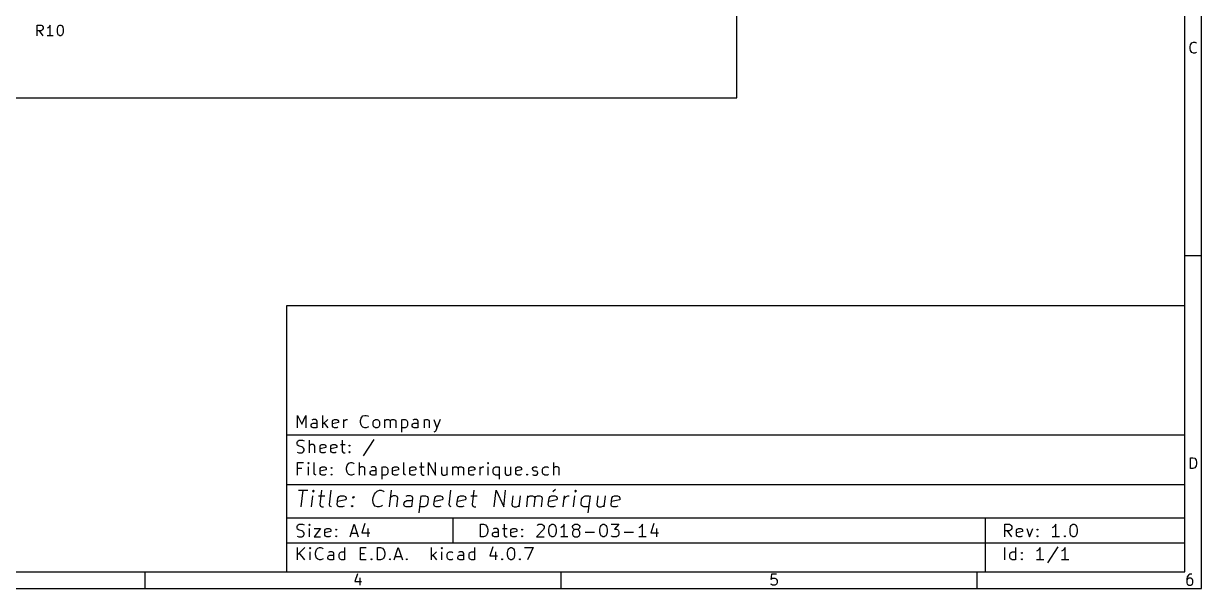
# Model space of a CAD drawing. Extents: x 10 to 287, y -200 to -10.
# Drawn here: x 145.4 to 287, y -200 to -132 of the extents above; entities that cross this region are included whole.
import ezdxf

# ---------------------------------------------------------------- set-up
doc = ezdxf.new("R2010")
doc.units = 0
doc.header["$MEASUREMENT"] = 0

msp = doc.modelspace()

# ---------------------------------------------------------------- linework, layer by layer
at = {"layer": 'Cyan 2'}
for p, q in [((147.041, -133.502), (147.041, -132.232)), ((147.041, -132.232), (147.523, -132.232)), ((147.523, -132.893), (147.041, -132.893)), ((147.752, -133.502), (147.345, -132.893)), ((147.523, -132.232), (147.65, -132.283)), ((147.65, -132.817), (147.523, -132.893)), ((147.65, -132.283), (147.701, -132.334)), ((147.701, -132.766), (147.65, -132.817)), ((147.701, -132.334), (147.752, -132.461)), ((147.752, -132.639), (147.701, -132.766)), ((147.752, -132.461), (147.752, -132.639)), ((148.361, -132.537), (148.26, -132.588)), ((148.488, -132.41), (148.361, -132.537)), ((148.615, -132.232), (148.488, -132.41)), ((148.615, -133.502), (148.615, -132.232)), ((149.479, -132.715), (149.53, -132.461)), ((149.479, -133.02), (149.479, -132.715)), ((149.53, -133.248), (149.479, -133.02)), ((149.53, -132.461), (149.581, -132.334)), ((149.581, -132.334), (149.657, -132.283)), ((149.657, -132.283), (149.758, -132.232)), ((149.758, -132.232), (149.885, -132.232)), ((149.885, -132.232), (150.012, -132.283)), ((150.012, -132.283), (150.063, -132.334)), ((150.063, -132.334), (150.139, -132.461)), ((150.139, -132.461), (150.19, -132.715)), ((150.19, -133.02), (150.139, -133.248)), ((150.19, -132.715), (150.19, -133.02)), ((148.971, -133.502), (148.26, -133.502)), ((149.581, -133.375), (149.53, -133.248)), ((149.657, -133.426), (149.581, -133.375)), ((149.758, -133.502), (149.657, -133.426)), ((149.885, -133.502), (149.758, -133.502)), ((150.012, -133.426), (149.885, -133.502)), ((150.063, -133.375), (150.012, -133.426)), ((150.139, -133.248), (150.063, -133.375))]:
    msp.add_line(p, q, dxfattribs=at)
at = {"layer": 'Green 2'}
for p, q in [((231.14, -140.97), (231.14, -101.6)), ((44.45, -140.97), (231.14, -140.97))]:
    msp.add_line(p, q, dxfattribs=at)
at = {"layer": 'Red 2'}
for p, q in [((286.995, -200), (286.995, -10.0076)), ((285.013, -198.018), (285.013, -11.9888)), ((285.674, -134.595), (285.75, -134.468)), ((285.75, -134.468), (285.852, -134.341)), ((285.852, -134.341), (286.055, -134.29)), ((286.055, -134.29), (286.182, -134.29)), ((286.182, -134.29), (286.36, -134.341)), ((286.36, -134.341), (286.41, -134.391)), ((285.623, -134.823), (285.674, -134.595)), ((285.623, -135.026), (285.623, -134.823)), ((285.674, -135.255), (285.623, -135.026)), ((285.75, -135.382), (285.674, -135.255)), ((285.852, -135.509), (285.75, -135.382)), ((286.055, -135.585), (285.852, -135.509)), ((286.182, -135.585), (286.055, -135.585)), ((286.36, -135.509), (286.182, -135.585)), ((286.41, -135.458), (286.36, -135.509)), ((286.995, -159.995), (285.013, -159.995)), ((177.013, -166.014), (177.013, -198.018)), ((285.013, -166.014), (177.013, -166.014)), ((285.013, -198.018), (285.013, -166.014)), ((178.359, -180.67), (178.359, -179.172)), ((178.359, -179.172), (178.867, -180.238)), ((178.867, -180.238), (179.349, -179.172)), ((179.349, -179.172), (179.349, -180.67)), ((180.213, -179.68), (180.061, -179.756)), ((180.492, -179.68), (180.213, -179.68)), ((180.645, -179.756), (180.492, -179.68)), ((180.696, -179.883), (180.645, -179.756)), ((181.407, -180.67), (181.407, -179.172)), ((181.991, -179.68), (181.407, -180.238)), ((182.55, -179.883), (182.626, -179.756)), ((182.626, -179.756), (182.778, -179.68)), ((182.778, -179.68), (183.058, -179.68)), ((183.058, -179.68), (183.21, -179.756)), ((183.21, -179.756), (183.261, -179.883)), ((183.921, -180.67), (183.921, -179.68)), ((183.998, -179.807), (184.074, -179.756)), ((184.074, -179.756), (184.201, -179.68)), ((184.201, -179.68), (184.353, -179.68)), ((185.928, -179.807), (186.004, -179.527)), ((186.004, -179.527), (186.08, -179.4)), ((186.08, -179.4), (186.207, -179.248)), ((186.207, -179.248), (186.436, -179.172)), ((186.436, -179.172), (186.588, -179.172)), ((186.588, -179.172), (186.792, -179.248)), ((186.792, -179.248), (186.868, -179.324)), ((187.503, -179.807), (187.579, -179.756)), ((187.579, -179.756), (187.706, -179.68)), ((187.706, -179.68), (187.935, -179.68)), ((187.935, -179.68), (188.087, -179.756)), ((188.087, -179.756), (188.138, -179.807)), ((188.849, -180.67), (188.849, -179.68)), ((188.849, -179.807), (188.925, -179.756)), ((188.925, -179.756), (189.052, -179.68)), ((189.052, -179.68), (189.281, -179.68)), ((189.281, -179.68), (189.433, -179.756)), ((189.433, -179.756), (189.484, -179.883)), ((189.484, -179.883), (189.56, -179.756)), ((189.56, -179.756), (189.713, -179.68)), ((189.713, -179.68), (189.916, -179.68)), ((189.916, -179.68), (190.068, -179.756)), ((190.068, -179.756), (190.144, -179.883)), ((190.856, -179.68), (190.856, -181.178)), ((190.856, -179.756), (191.008, -179.68)), ((191.008, -179.68), (191.287, -179.68)), ((191.287, -179.68), (191.44, -179.756)), ((191.44, -179.756), (191.491, -179.807)), ((192.354, -179.68), (192.202, -179.756)), ((192.634, -179.68), (192.354, -179.68)), ((192.786, -179.756), (192.634, -179.68)), ((192.837, -179.883), (192.786, -179.756)), ((193.548, -179.68), (193.548, -180.67)), ((193.548, -179.807), (193.624, -179.756)), ((193.624, -179.756), (193.751, -179.68)), ((193.751, -179.68), (193.98, -179.68)), ((193.98, -179.68), (194.132, -179.756)), ((194.132, -179.756), (194.183, -179.883)), ((194.742, -179.68), (195.097, -180.67)), ((195.478, -179.68), (195.097, -180.67)), ((179.984, -180.315), (180.061, -180.188)), ((179.984, -180.467), (179.984, -180.315)), ((180.061, -180.594), (179.984, -180.467)), ((180.061, -180.188), (180.213, -180.111)), ((180.213, -180.67), (180.061, -180.594)), ((180.213, -180.111), (180.569, -180.111)), ((180.569, -180.67), (180.213, -180.67)), ((180.569, -180.111), (180.696, -180.035)), ((180.696, -180.594), (180.569, -180.67)), ((180.696, -180.67), (180.696, -179.883)), ((181.559, -180.111), (181.991, -180.67)), ((182.55, -180.467), (182.55, -179.883)), ((183.261, -180.035), (182.55, -180.188)), ((182.626, -180.594), (182.55, -180.467)), ((182.778, -180.67), (182.626, -180.594)), ((183.058, -180.67), (182.778, -180.67)), ((183.21, -180.594), (183.058, -180.67)), ((183.261, -179.883), (183.261, -180.035)), ((183.921, -179.959), (183.998, -179.807)), ((185.928, -180.035), (185.928, -179.807)), ((186.004, -180.315), (185.928, -180.035)), ((186.08, -180.467), (186.004, -180.315)), ((186.207, -180.594), (186.08, -180.467)), ((186.436, -180.67), (186.207, -180.594)), ((186.588, -180.67), (186.436, -180.67)), ((186.792, -180.594), (186.588, -180.67)), ((186.868, -180.543), (186.792, -180.594)), ((187.427, -179.959), (187.503, -179.807)), ((187.427, -180.391), (187.427, -179.959)), ((187.503, -180.543), (187.427, -180.391)), ((187.579, -180.594), (187.503, -180.543)), ((187.706, -180.67), (187.579, -180.594)), ((187.935, -180.67), (187.706, -180.67)), ((188.087, -180.594), (187.935, -180.67)), ((188.138, -180.543), (188.087, -180.594)), ((188.138, -179.807), (188.214, -179.959)), ((188.214, -180.391), (188.138, -180.543)), ((188.214, -179.959), (188.214, -180.391)), ((189.484, -179.883), (189.484, -180.67)), ((190.144, -179.883), (190.144, -180.67)), ((191.008, -180.67), (190.856, -180.594)), ((191.287, -180.67), (191.008, -180.67)), ((191.44, -180.594), (191.287, -180.67)), ((191.491, -180.543), (191.44, -180.594)), ((191.491, -179.807), (191.567, -179.959)), ((191.567, -180.391), (191.491, -180.543)), ((191.567, -179.959), (191.567, -180.391)), ((192.126, -180.315), (192.202, -180.188)), ((192.126, -180.467), (192.126, -180.315)), ((192.202, -180.594), (192.126, -180.467)), ((192.202, -180.188), (192.354, -180.111)), ((192.354, -180.67), (192.202, -180.594)), ((192.354, -180.111), (192.71, -180.111)), ((192.71, -180.67), (192.354, -180.67)), ((192.71, -180.111), (192.837, -180.035)), ((192.837, -180.594), (192.71, -180.67)), ((192.837, -180.67), (192.837, -179.883)), ((194.183, -179.883), (194.183, -180.67)), ((194.894, -181.102), (194.742, -181.178)), ((194.97, -181.026), (194.894, -181.102)), ((195.097, -180.67), (194.97, -181.026)), ((177.013, -181.508), (285.013, -181.508)), ((178.283, -182.448), (178.359, -182.321)), ((178.283, -182.601), (178.283, -182.448)), ((178.359, -182.753), (178.283, -182.601)), ((178.359, -182.321), (178.435, -182.245)), ((178.435, -182.245), (178.562, -182.169)), ((178.562, -182.169), (178.943, -182.169)), ((178.943, -182.169), (179.146, -182.245)), ((179.781, -183.667), (179.781, -182.169)), ((183.718, -182.169), (183.718, -183.464)), ((187.503, -182.093), (186.233, -184.023)), ((178.283, -183.591), (178.511, -183.667)), ((178.435, -182.804), (178.359, -182.753)), ((178.562, -182.88), (178.435, -182.804)), ((178.511, -183.667), (178.867, -183.667)), ((178.867, -182.956), (178.562, -182.88)), ((178.994, -183.032), (178.867, -182.956)), ((178.867, -183.667), (178.994, -183.591)), ((179.07, -183.109), (178.994, -183.032)), ((178.994, -183.591), (179.07, -183.54)), ((179.146, -183.236), (179.07, -183.109)), ((179.07, -183.54), (179.146, -183.388)), ((179.146, -183.388), (179.146, -183.236)), ((179.857, -182.753), (179.781, -182.804)), ((179.984, -182.677), (179.857, -182.753)), ((180.213, -182.677), (179.984, -182.677)), ((180.365, -182.753), (180.213, -182.677)), ((180.416, -182.88), (180.365, -182.753)), ((180.416, -183.667), (180.416, -182.88)), ((181.051, -182.88), (181.127, -182.753)), ((181.051, -183.464), (181.051, -182.88)), ((181.762, -183.032), (181.051, -183.185)), ((181.127, -183.591), (181.051, -183.464)), ((181.127, -182.753), (181.28, -182.677)), ((181.28, -183.667), (181.127, -183.591)), ((181.28, -182.677), (181.559, -182.677)), ((181.559, -183.667), (181.28, -183.667)), ((181.559, -182.677), (181.712, -182.753)), ((181.712, -183.591), (181.559, -183.667)), ((181.712, -182.753), (181.762, -182.88)), ((181.762, -182.88), (181.762, -183.032)), ((182.347, -182.88), (182.423, -182.753)), ((182.347, -183.464), (182.347, -182.88)), ((183.058, -183.032), (182.347, -183.185)), ((182.423, -183.591), (182.347, -183.464)), ((182.423, -182.753), (182.575, -182.677)), ((182.575, -183.667), (182.423, -183.591)), ((182.575, -182.677), (182.855, -182.677)), ((182.855, -183.667), (182.575, -183.667)), ((182.855, -182.677), (183.007, -182.753)), ((183.007, -183.591), (182.855, -183.667)), ((183.007, -182.753), (183.058, -182.88)), ((183.058, -182.88), (183.058, -183.032)), ((183.515, -182.677), (184.074, -182.677)), ((183.718, -183.464), (183.794, -183.591)), ((183.794, -183.591), (183.921, -183.667)), ((183.921, -183.667), (184.074, -183.667)), ((184.506, -182.804), (184.582, -182.753)), ((184.582, -182.88), (184.506, -182.804)), ((184.506, -183.591), (184.582, -183.54)), ((184.582, -183.667), (184.506, -183.591)), ((184.582, -182.753), (184.658, -182.804)), ((184.582, -182.753), (184.582, -182.88)), ((184.658, -182.804), (184.582, -182.88)), ((184.582, -183.54), (184.658, -183.591)), ((184.582, -183.54), (184.582, -183.667)), ((184.658, -183.591), (184.582, -183.667)), ((178.359, -186.36), (178.359, -184.861)), ((178.359, -184.861), (179.07, -184.861)), ((179.654, -184.861), (179.578, -184.937)), ((179.578, -184.937), (179.654, -185.014)), ((179.73, -184.937), (179.654, -184.861)), ((179.654, -184.861), (179.654, -185.014)), ((179.654, -185.014), (179.73, -184.937)), ((179.654, -186.36), (179.654, -185.369)), ((180.365, -186.157), (180.365, -184.861)), ((181.077, -185.572), (181.153, -185.445)), ((181.153, -185.445), (181.305, -185.369)), ((181.305, -185.369), (181.585, -185.369)), ((181.585, -185.369), (181.737, -185.445)), ((181.737, -185.445), (181.788, -185.572)), ((182.372, -185.496), (182.448, -185.445)), ((182.448, -185.445), (182.524, -185.496)), ((182.448, -185.445), (182.448, -185.572)), ((184.226, -185.496), (184.302, -185.217)), ((184.302, -185.217), (184.379, -185.09)), ((184.379, -185.09), (184.506, -184.937)), ((184.506, -184.937), (184.734, -184.861)), ((184.734, -184.861), (184.887, -184.861)), ((184.887, -184.861), (185.09, -184.937)), ((185.09, -184.937), (185.166, -185.014)), ((185.801, -186.36), (185.801, -184.861)), ((185.877, -185.445), (185.801, -185.496)), ((186.004, -185.369), (185.877, -185.445)), ((186.233, -185.369), (186.004, -185.369)), ((186.385, -185.445), (186.233, -185.369)), ((186.436, -185.572), (186.385, -185.445)), ((187.3, -185.369), (187.147, -185.445)), ((187.579, -185.369), (187.3, -185.369)), ((187.731, -185.445), (187.579, -185.369)), ((187.782, -185.572), (187.731, -185.445)), ((188.493, -185.369), (188.493, -186.868)), ((188.493, -185.445), (188.646, -185.369)), ((188.646, -185.369), (188.925, -185.369)), ((188.925, -185.369), (189.078, -185.445)), ((189.078, -185.445), (189.128, -185.496)), ((189.763, -185.572), (189.84, -185.445)), ((189.84, -185.445), (189.992, -185.369)), ((189.992, -185.369), (190.271, -185.369)), ((190.271, -185.369), (190.424, -185.445)), ((190.424, -185.445), (190.475, -185.572)), ((191.135, -186.157), (191.135, -184.861)), ((191.846, -185.572), (191.922, -185.445)), ((191.922, -185.445), (192.075, -185.369)), ((192.075, -185.369), (192.354, -185.369)), ((192.354, -185.369), (192.507, -185.445)), ((192.507, -185.445), (192.557, -185.572)), ((193.015, -185.369), (193.573, -185.369)), ((193.218, -184.861), (193.218, -186.157)), ((194.081, -186.36), (194.081, -184.861)), ((194.081, -184.861), (194.945, -186.36)), ((194.945, -186.36), (194.945, -184.861)), ((195.656, -185.369), (195.656, -186.157)), ((196.291, -185.369), (196.291, -186.36)), ((197.002, -186.36), (197.002, -185.369)), ((197.002, -185.496), (197.079, -185.445)), ((197.079, -185.445), (197.206, -185.369)), ((197.206, -185.369), (197.434, -185.369)), ((197.434, -185.369), (197.587, -185.445)), ((197.587, -185.445), (197.637, -185.572)), ((197.637, -185.572), (197.714, -185.445)), ((197.714, -185.445), (197.866, -185.369)), ((197.866, -185.369), (198.069, -185.369)), ((198.069, -185.369), (198.222, -185.445)), ((198.222, -185.445), (198.298, -185.572)), ((198.933, -185.572), (199.009, -185.445)), ((199.009, -185.445), (199.161, -185.369)), ((199.161, -185.369), (199.441, -185.369)), ((199.441, -185.369), (199.593, -185.445)), ((199.593, -185.445), (199.644, -185.572)), ((200.304, -186.36), (200.304, -185.369)), ((200.381, -185.496), (200.457, -185.445)), ((200.457, -185.445), (200.584, -185.369)), ((200.584, -185.369), (200.736, -185.369)), ((201.244, -184.861), (201.168, -184.937)), ((201.168, -184.937), (201.244, -185.014)), ((201.32, -184.937), (201.244, -184.861)), ((201.244, -184.861), (201.244, -185.014)), ((201.244, -185.014), (201.32, -184.937)), ((201.244, -186.36), (201.244, -185.369)), ((201.955, -185.496), (202.032, -185.445)), ((202.032, -185.445), (202.159, -185.369)), ((202.159, -185.369), (202.463, -185.369)), ((202.463, -185.369), (202.59, -185.445)), ((202.59, -185.369), (202.59, -186.868)), ((203.302, -185.369), (203.302, -186.157)), ((203.937, -185.369), (203.937, -186.36)), ((204.572, -185.572), (204.648, -185.445)), ((204.648, -185.445), (204.8, -185.369)), ((204.8, -185.369), (205.08, -185.369)), ((205.08, -185.369), (205.232, -185.445)), ((205.232, -185.445), (205.283, -185.572)), ((206.578, -185.572), (206.654, -185.445)), ((206.654, -185.445), (206.807, -185.369)), ((206.807, -185.369), (207.01, -185.369)), ((207.01, -185.369), (207.162, -185.445)), ((207.874, -185.496), (207.95, -185.445)), ((207.95, -185.445), (208.077, -185.369)), ((208.077, -185.369), (208.382, -185.369)), ((208.382, -185.369), (208.509, -185.445)), ((209.169, -186.36), (209.169, -184.861)), ((209.245, -185.445), (209.169, -185.496)), ((209.372, -185.369), (209.245, -185.445)), ((209.601, -185.369), (209.372, -185.369)), ((209.753, -185.445), (209.601, -185.369)), ((209.804, -185.572), (209.753, -185.445)), ((285.674, -185.572), (285.674, -184.277)), ((285.674, -184.277), (285.979, -184.277)), ((285.979, -184.277), (286.182, -184.328)), ((286.182, -184.328), (286.283, -184.455)), ((286.283, -185.369), (286.182, -185.496)), ((286.283, -184.455), (286.36, -184.582)), ((286.36, -185.242), (286.283, -185.369)), ((286.36, -184.582), (286.41, -184.81)), ((286.41, -185.014), (286.36, -185.242)), ((286.41, -184.81), (286.41, -185.014)), ((178.867, -185.572), (178.359, -185.572)), ((180.442, -186.284), (180.365, -186.157)), ((180.569, -186.36), (180.442, -186.284)), ((181.077, -186.157), (181.077, -185.572)), ((181.788, -185.725), (181.077, -185.877)), ((181.153, -186.284), (181.077, -186.157)), ((181.305, -186.36), (181.153, -186.284)), ((181.585, -186.36), (181.305, -186.36)), ((181.737, -186.284), (181.585, -186.36)), ((181.788, -185.572), (181.788, -185.725)), ((182.448, -185.572), (182.372, -185.496)), ((182.372, -186.284), (182.448, -186.233)), ((182.448, -186.36), (182.372, -186.284)), ((182.524, -185.496), (182.448, -185.572)), ((182.448, -186.233), (182.524, -186.284)), ((182.448, -186.233), (182.448, -186.36)), ((182.524, -186.284), (182.448, -186.36)), ((184.226, -185.725), (184.226, -185.496)), ((184.302, -186.004), (184.226, -185.725)), ((184.379, -186.157), (184.302, -186.004)), ((184.506, -186.284), (184.379, -186.157)), ((184.734, -186.36), (184.506, -186.284)), ((184.887, -186.36), (184.734, -186.36)), ((185.09, -186.284), (184.887, -186.36)), ((185.166, -186.233), (185.09, -186.284)), ((186.436, -186.36), (186.436, -185.572)), ((187.071, -186.004), (187.147, -185.877)), ((187.071, -186.157), (187.071, -186.004)), ((187.147, -186.284), (187.071, -186.157)), ((187.147, -185.877), (187.3, -185.801)), ((187.3, -186.36), (187.147, -186.284)), ((187.3, -185.801), (187.655, -185.801)), ((187.655, -186.36), (187.3, -186.36)), ((187.655, -185.801), (187.782, -185.725)), ((187.782, -186.284), (187.655, -186.36)), ((187.782, -186.36), (187.782, -185.572)), ((188.646, -186.36), (188.493, -186.284)), ((188.925, -186.36), (188.646, -186.36)), ((189.078, -186.284), (188.925, -186.36)), ((189.128, -186.233), (189.078, -186.284)), ((189.128, -185.496), (189.205, -185.649)), ((189.205, -186.08), (189.128, -186.233)), ((189.205, -185.649), (189.205, -186.08)), ((189.763, -186.157), (189.763, -185.572)), ((190.475, -185.725), (189.763, -185.877)), ((189.84, -186.284), (189.763, -186.157)), ((189.992, -186.36), (189.84, -186.284)), ((190.271, -186.36), (189.992, -186.36)), ((190.424, -186.284), (190.271, -186.36)), ((190.475, -185.572), (190.475, -185.725)), ((191.211, -186.284), (191.135, -186.157)), ((191.338, -186.36), (191.211, -186.284)), ((191.846, -186.157), (191.846, -185.572)), ((192.557, -185.725), (191.846, -185.877)), ((191.922, -186.284), (191.846, -186.157)), ((192.075, -186.36), (191.922, -186.284)), ((192.354, -186.36), (192.075, -186.36)), ((192.507, -186.284), (192.354, -186.36)), ((192.557, -185.572), (192.557, -185.725)), ((193.218, -186.157), (193.294, -186.284)), ((193.294, -186.284), (193.421, -186.36)), ((193.421, -186.36), (193.573, -186.36)), ((195.656, -186.157), (195.732, -186.284)), ((195.732, -186.284), (195.859, -186.36)), ((195.859, -186.36), (196.088, -186.36)), ((196.088, -186.36), (196.24, -186.284)), ((196.24, -186.284), (196.291, -186.233)), ((197.637, -185.572), (197.637, -186.36)), ((198.298, -185.572), (198.298, -186.36)), ((198.933, -186.157), (198.933, -185.572)), ((199.644, -185.725), (198.933, -185.877)), ((199.009, -186.284), (198.933, -186.157)), ((199.161, -186.36), (199.009, -186.284)), ((199.441, -186.36), (199.161, -186.36)), ((199.593, -186.284), (199.441, -186.36)), ((199.644, -185.572), (199.644, -185.725)), ((200.304, -185.649), (200.381, -185.496)), ((201.879, -185.649), (201.955, -185.496)), ((201.879, -186.08), (201.879, -185.649)), ((201.955, -186.233), (201.879, -186.08)), ((202.032, -186.284), (201.955, -186.233)), ((202.159, -186.36), (202.032, -186.284)), ((202.463, -186.36), (202.159, -186.36)), ((202.59, -186.284), (202.463, -186.36)), ((203.302, -186.157), (203.378, -186.284)), ((203.378, -186.284), (203.505, -186.36)), ((203.505, -186.36), (203.733, -186.36)), ((203.733, -186.36), (203.886, -186.284)), ((203.886, -186.284), (203.937, -186.233)), ((204.572, -186.157), (204.572, -185.572)), ((205.283, -185.725), (204.572, -185.877)), ((204.648, -186.284), (204.572, -186.157)), ((204.8, -186.36), (204.648, -186.284)), ((205.08, -186.36), (204.8, -186.36)), ((205.232, -186.284), (205.08, -186.36)), ((205.283, -185.572), (205.283, -185.725)), ((205.867, -186.284), (205.943, -186.233)), ((205.943, -186.36), (205.867, -186.284)), ((205.943, -186.233), (206.019, -186.284)), ((205.943, -186.233), (205.943, -186.36)), ((206.019, -186.284), (205.943, -186.36)), ((206.578, -185.649), (206.578, -185.572)), ((206.654, -185.801), (206.578, -185.649)), ((206.578, -186.284), (206.731, -186.36)), ((206.807, -185.877), (206.654, -185.801)), ((206.731, -186.36), (207.01, -186.36)), ((207.01, -185.877), (206.807, -185.877)), ((207.162, -185.928), (207.01, -185.877)), ((207.01, -186.36), (207.162, -186.284)), ((207.239, -186.08), (207.162, -185.928)), ((207.162, -186.284), (207.239, -186.157)), ((207.239, -186.157), (207.239, -186.08)), ((207.797, -185.649), (207.874, -185.496)), ((207.797, -186.08), (207.797, -185.649)), ((207.874, -186.233), (207.797, -186.08)), ((207.95, -186.284), (207.874, -186.233)), ((208.077, -186.36), (207.95, -186.284)), ((208.382, -186.36), (208.077, -186.36)), ((208.509, -186.284), (208.382, -186.36)), ((209.804, -186.36), (209.804, -185.572)), ((285.979, -185.572), (285.674, -185.572)), ((286.182, -185.496), (285.979, -185.572)), ((177.013, -187.503), (285.013, -187.503)), ((178.46, -188.189), (179.603, -188.189)), ((178.791, -190.195), (179.019, -188.189)), ((180.264, -188.189), (180.162, -188.29)), ((180.162, -188.29), (180.238, -188.392)), ((180.264, -188.189), (180.238, -188.392)), ((180.238, -188.392), (180.365, -188.29)), ((180.365, -188.29), (180.264, -188.189)), ((181.229, -188.189), (181.026, -189.916)), ((182.169, -189.916), (182.372, -188.189)), ((187.706, -188.493), (187.909, -188.29)), ((187.909, -188.29), (188.189, -188.189)), ((188.189, -188.189), (188.392, -188.189)), ((188.392, -188.189), (188.671, -188.29)), ((188.671, -188.29), (188.747, -188.392)), ((189.408, -190.195), (189.636, -188.189)), ((196.571, -189.916), (196.774, -188.189)), ((199.542, -188.189), (199.339, -189.916)), ((201.981, -190.195), (202.209, -188.189)), ((202.209, -188.189), (203.124, -190.195)), ((203.124, -190.195), (203.352, -188.189)), ((209.372, -188.087), (209.042, -188.392)), ((211.76, -188.189), (211.658, -188.29)), ((211.658, -188.29), (211.734, -188.392)), ((211.76, -188.189), (211.734, -188.392)), ((211.734, -188.392), (211.861, -188.29)), ((211.861, -188.29), (211.76, -188.189)), ((180.035, -190.195), (180.188, -188.874)), ((180.873, -188.874), (181.635, -188.874)), ((183.109, -189.916), (183.21, -189.154)), ((184.15, -189.332), (183.159, -189.535)), ((183.21, -189.154), (183.337, -188.951)), ((183.337, -188.951), (183.515, -188.874)), ((183.515, -188.874), (183.896, -188.874)), ((183.896, -188.874), (184.099, -188.951)), ((184.099, -188.951), (184.175, -189.154)), ((184.175, -189.154), (184.15, -189.332)), ((184.937, -189.052), (185.064, -188.951)), ((185.039, -189.154), (184.937, -189.052)), ((185.064, -188.951), (185.039, -189.154)), ((185.141, -189.052), (185.039, -189.154)), ((185.064, -188.951), (185.141, -189.052)), ((187.401, -189.332), (187.427, -189.052)), ((187.452, -189.713), (187.401, -189.332)), ((187.427, -189.052), (187.579, -188.671)), ((187.528, -189.916), (187.452, -189.713)), ((187.579, -188.671), (187.706, -188.493)), ((189.662, -188.951), (189.535, -189.052)), ((189.84, -188.874), (189.662, -188.951)), ((190.119, -188.874), (189.84, -188.874)), ((190.322, -188.951), (190.119, -188.874)), ((190.271, -190.195), (190.398, -189.154)), ((190.398, -189.154), (190.322, -188.951)), ((191.135, -189.916), (191.16, -189.713)), ((191.16, -189.713), (191.287, -189.535)), ((191.287, -189.535), (191.465, -189.433)), ((191.541, -188.874), (191.364, -188.951)), ((191.465, -189.433), (191.948, -189.433)), ((191.922, -188.874), (191.541, -188.874)), ((192.126, -188.951), (191.922, -188.874)), ((191.948, -189.433), (192.176, -189.332)), ((192.075, -190.195), (192.202, -189.154)), ((192.202, -189.154), (192.126, -188.951)), ((193.167, -188.874), (192.913, -190.881)), ((193.167, -188.951), (193.345, -188.874)), ((193.345, -188.874), (193.726, -188.874)), ((193.726, -188.874), (193.929, -188.951)), ((193.929, -188.951), (194.005, -189.052)), ((194.056, -189.255), (193.98, -189.814)), ((194.005, -189.052), (194.056, -189.255)), ((194.742, -189.916), (194.843, -189.154)), ((195.783, -189.332), (194.793, -189.535)), ((194.843, -189.154), (194.97, -188.951)), ((194.97, -188.951), (195.148, -188.874)), ((195.148, -188.874), (195.529, -188.874)), ((195.529, -188.874), (195.732, -188.951)), ((195.732, -188.951), (195.809, -189.154)), ((195.809, -189.154), (195.783, -189.332)), ((197.51, -189.916), (197.612, -189.154)), ((198.552, -189.332), (197.561, -189.535)), ((197.612, -189.154), (197.739, -188.951)), ((197.739, -188.951), (197.917, -188.874)), ((197.917, -188.874), (198.298, -188.874)), ((198.298, -188.874), (198.501, -188.951)), ((198.501, -188.951), (198.577, -189.154)), ((198.577, -189.154), (198.552, -189.332)), ((199.187, -188.874), (199.949, -188.874)), ((204.241, -188.874), (204.114, -189.916)), ((205.105, -188.874), (204.953, -190.195)), ((205.892, -190.195), (206.045, -188.874)), ((206.019, -189.052), (206.146, -188.951)), ((206.146, -188.951), (206.324, -188.874)), ((206.324, -188.874), (206.604, -188.874)), ((206.604, -188.874), (206.807, -188.951)), ((206.883, -189.154), (206.756, -190.195)), ((206.807, -188.951), (206.883, -189.154)), ((206.883, -189.154), (206.985, -188.951)), ((206.985, -188.951), (207.188, -188.874)), ((207.188, -188.874), (207.467, -188.874)), ((207.467, -188.874), (207.67, -188.951)), ((207.747, -189.154), (207.62, -190.195)), ((207.67, -188.951), (207.747, -189.154)), ((208.483, -189.916), (208.585, -189.154)), ((209.525, -189.332), (208.534, -189.535)), ((208.585, -189.154), (208.712, -188.951)), ((208.712, -188.951), (208.89, -188.874)), ((208.89, -188.874), (209.271, -188.874)), ((209.271, -188.874), (209.474, -188.951)), ((209.474, -188.951), (209.55, -189.154)), ((209.55, -189.154), (209.525, -189.332)), ((210.287, -190.195), (210.439, -188.874)), ((210.388, -189.255), (210.515, -189.052)), ((210.515, -189.052), (210.617, -188.951)), ((210.617, -188.951), (210.82, -188.874)), ((210.82, -188.874), (210.998, -188.874)), ((211.531, -190.195), (211.684, -188.874)), ((212.42, -189.814), (212.496, -189.255)), ((212.496, -189.255), (212.623, -189.052)), ((212.623, -189.052), (212.75, -188.951)), ((212.75, -188.951), (212.928, -188.874)), ((212.928, -188.874), (213.309, -188.874)), ((213.512, -188.874), (213.258, -190.881)), ((213.309, -188.874), (213.512, -188.951)), ((214.452, -188.874), (214.325, -189.916)), ((215.316, -188.874), (215.163, -190.195)), ((216.027, -189.916), (216.129, -189.154)), ((217.068, -189.332), (216.078, -189.535)), ((216.129, -189.154), (216.256, -188.951)), ((216.256, -188.951), (216.433, -188.874)), ((216.433, -188.874), (216.814, -188.874)), ((216.814, -188.874), (217.018, -188.951)), ((217.018, -188.951), (217.094, -189.154)), ((217.094, -189.154), (217.068, -189.332)), ((181.026, -189.916), (181.102, -190.094)), ((181.102, -190.094), (181.28, -190.195)), ((181.28, -190.195), (181.483, -190.195)), ((182.245, -190.094), (182.169, -189.916)), ((182.423, -190.195), (182.245, -190.094)), ((183.185, -190.094), (183.109, -189.916)), ((183.363, -190.195), (183.185, -190.094)), ((183.744, -190.195), (183.363, -190.195)), ((183.947, -190.094), (183.744, -190.195)), ((184.81, -190.094), (184.912, -190.017)), ((184.912, -190.195), (184.81, -190.094)), ((184.912, -190.017), (185.014, -190.094)), ((184.912, -190.017), (184.912, -190.195)), ((185.014, -190.094), (184.912, -190.195)), ((187.681, -190.094), (187.528, -189.916)), ((187.96, -190.195), (187.681, -190.094)), ((188.163, -190.195), (187.96, -190.195)), ((188.443, -190.094), (188.163, -190.195)), ((188.544, -190.017), (188.443, -190.094)), ((191.211, -190.094), (191.135, -189.916)), ((191.389, -190.195), (191.211, -190.094)), ((191.872, -190.195), (191.389, -190.195)), ((192.075, -190.094), (191.872, -190.195)), ((193.192, -190.195), (193.015, -190.094)), ((193.573, -190.195), (193.192, -190.195)), ((193.777, -190.094), (193.573, -190.195)), ((193.878, -190.017), (193.777, -190.094)), ((193.98, -189.814), (193.878, -190.017)), ((194.818, -190.094), (194.742, -189.916)), ((194.996, -190.195), (194.818, -190.094)), ((195.377, -190.195), (194.996, -190.195)), ((195.58, -190.094), (195.377, -190.195)), ((196.647, -190.094), (196.571, -189.916)), ((196.825, -190.195), (196.647, -190.094)), ((197.587, -190.094), (197.51, -189.916)), ((197.764, -190.195), (197.587, -190.094)), ((198.145, -190.195), (197.764, -190.195)), ((198.349, -190.094), (198.145, -190.195)), ((199.339, -189.916), (199.415, -190.094)), ((199.415, -190.094), (199.593, -190.195)), ((199.593, -190.195), (199.796, -190.195)), ((204.114, -189.916), (204.191, -190.094)), ((204.191, -190.094), (204.368, -190.195)), ((204.368, -190.195), (204.648, -190.195)), ((204.648, -190.195), (204.851, -190.094)), ((204.851, -190.094), (204.953, -190.017)), ((208.559, -190.094), (208.483, -189.916)), ((208.737, -190.195), (208.559, -190.094)), ((209.118, -190.195), (208.737, -190.195)), ((209.321, -190.094), (209.118, -190.195)), ((212.496, -190.017), (212.42, -189.814)), ((212.598, -190.094), (212.496, -190.017)), ((212.776, -190.195), (212.598, -190.094)), ((213.157, -190.195), (212.776, -190.195)), ((213.36, -190.094), (213.157, -190.195)), ((214.325, -189.916), (214.401, -190.094)), ((214.401, -190.094), (214.579, -190.195)), ((214.579, -190.195), (214.859, -190.195)), ((214.859, -190.195), (215.062, -190.094)), ((215.062, -190.094), (215.163, -190.017)), ((216.103, -190.094), (216.027, -189.916)), ((216.281, -190.195), (216.103, -190.094)), ((216.662, -190.195), (216.281, -190.195)), ((216.865, -190.094), (216.662, -190.195)), ((177.013, -191.516), (285.013, -191.516)), ((178.283, -192.557), (178.359, -192.43)), ((178.359, -192.43), (178.435, -192.354)), ((178.435, -192.354), (178.562, -192.278)), ((178.562, -192.278), (178.943, -192.278)), ((178.943, -192.278), (179.146, -192.354)), ((179.781, -192.278), (179.705, -192.354)), ((179.705, -192.354), (179.781, -192.43)), ((179.857, -192.354), (179.781, -192.278)), ((179.781, -192.278), (179.781, -192.43)), ((179.781, -192.43), (179.857, -192.354)), ((184.658, -193.777), (185.141, -192.278)), ((185.141, -192.278), (185.649, -193.777)), ((186.436, -192.202), (186.08, -193.294)), ((197.002, -191.516), (197.002, -194.513)), ((200.355, -193.777), (200.355, -192.278)), ((200.355, -192.278), (200.711, -192.278)), ((200.711, -192.278), (200.939, -192.354)), ((200.939, -192.354), (201.066, -192.507)), ((201.066, -192.507), (201.143, -192.634)), ((203.2, -192.278), (203.2, -193.573)), ((207.137, -192.43), (207.213, -192.354)), ((207.213, -192.354), (207.366, -192.278)), ((207.366, -192.278), (207.721, -192.278)), ((207.721, -192.278), (207.848, -192.354)), ((207.848, -192.354), (207.924, -192.43)), ((207.924, -192.43), (208.001, -192.557)), ((208.636, -192.557), (208.712, -192.43)), ((208.712, -192.43), (208.788, -192.354)), ((208.788, -192.354), (208.915, -192.278)), ((208.915, -192.278), (209.067, -192.278)), ((209.067, -192.278), (209.22, -192.354)), ((209.22, -192.354), (209.271, -192.43)), ((209.271, -192.43), (209.347, -192.557)), ((210.261, -192.507), (210.134, -192.634)), ((210.414, -192.278), (210.261, -192.507)), ((210.414, -193.777), (210.414, -192.278)), ((211.404, -192.557), (211.48, -192.43)), ((211.48, -192.43), (211.557, -192.354)), ((211.557, -192.354), (211.684, -192.278)), ((211.684, -192.278), (211.988, -192.278)), ((211.988, -192.278), (212.115, -192.354)), ((212.115, -192.354), (212.192, -192.43)), ((212.192, -192.43), (212.268, -192.557)), ((214.757, -192.557), (214.833, -192.43)), ((214.833, -192.43), (214.909, -192.354)), ((214.909, -192.354), (215.036, -192.278)), ((215.036, -192.278), (215.189, -192.278)), ((215.189, -192.278), (215.341, -192.354)), ((215.341, -192.354), (215.392, -192.43)), ((215.392, -192.43), (215.468, -192.557)), ((216.027, -192.278), (216.967, -192.278)), ((216.967, -192.278), (216.459, -192.862)), ((219.659, -192.507), (219.532, -192.634)), ((219.812, -192.278), (219.659, -192.507)), ((219.812, -193.777), (219.812, -192.278)), ((221.158, -192.202), (220.802, -193.294)), ((261.01, -191.516), (261.01, -198.018)), ((263.347, -193.777), (263.347, -192.278)), ((263.347, -192.278), (263.931, -192.278)), ((263.931, -192.278), (264.058, -192.354)), ((264.058, -192.354), (264.135, -192.43)), ((264.135, -192.43), (264.211, -192.557)), ((269.342, -192.507), (269.215, -192.634)), ((269.494, -192.278), (269.342, -192.507)), ((269.494, -193.777), (269.494, -192.278)), ((271.272, -192.557), (271.348, -192.43)), ((271.348, -192.43), (271.424, -192.354)), ((271.424, -192.354), (271.551, -192.278)), ((271.551, -192.278), (271.704, -192.278)), ((271.704, -192.278), (271.856, -192.354)), ((271.856, -192.354), (271.907, -192.43)), ((271.907, -192.43), (271.983, -192.557)), ((178.283, -192.71), (178.283, -192.557)), ((178.359, -192.862), (178.283, -192.71)), ((178.283, -193.7), (178.511, -193.777)), ((178.435, -192.913), (178.359, -192.862)), ((178.562, -192.989), (178.435, -192.913)), ((178.511, -193.777), (178.867, -193.777)), ((178.867, -193.065), (178.562, -192.989)), ((178.994, -193.142), (178.867, -193.065)), ((178.867, -193.777), (178.994, -193.7)), ((179.07, -193.218), (178.994, -193.142)), ((178.994, -193.7), (179.07, -193.65)), ((179.146, -193.345), (179.07, -193.218)), ((179.07, -193.65), (179.146, -193.497)), ((179.146, -193.497), (179.146, -193.345)), ((179.781, -193.777), (179.781, -192.786)), ((180.34, -192.786), (181.127, -192.786)), ((181.127, -192.786), (180.34, -193.777)), ((180.34, -193.777), (181.127, -193.777)), ((181.635, -192.989), (181.712, -192.862)), ((181.635, -193.573), (181.635, -192.989)), ((182.347, -193.142), (181.635, -193.294)), ((181.712, -193.7), (181.635, -193.573)), ((181.712, -192.862), (181.864, -192.786)), ((181.864, -193.777), (181.712, -193.7)), ((181.864, -192.786), (182.143, -192.786)), ((182.143, -193.777), (181.864, -193.777)), ((182.143, -192.786), (182.296, -192.862)), ((182.296, -193.7), (182.143, -193.777)), ((182.296, -192.862), (182.347, -192.989)), ((182.347, -192.989), (182.347, -193.142)), ((182.931, -192.913), (183.007, -192.862)), ((183.007, -192.989), (182.931, -192.913)), ((182.931, -193.7), (183.007, -193.65)), ((183.007, -193.777), (182.931, -193.7)), ((183.007, -192.862), (183.083, -192.913)), ((183.007, -192.862), (183.007, -192.989)), ((183.083, -192.913), (183.007, -192.989)), ((183.007, -193.65), (183.083, -193.7)), ((183.007, -193.65), (183.007, -193.777)), ((183.083, -193.7), (183.007, -193.777)), ((184.785, -193.345), (185.496, -193.345)), ((186.08, -193.294), (187.02, -193.294)), ((186.792, -192.786), (186.792, -193.777)), ((200.711, -193.777), (200.355, -193.777)), ((200.939, -193.7), (200.711, -193.777)), ((201.066, -193.573), (200.939, -193.7)), ((201.143, -193.421), (201.066, -193.573)), ((201.143, -192.634), (201.219, -192.913)), ((201.219, -193.142), (201.143, -193.421)), ((201.219, -192.913), (201.219, -193.142)), ((201.778, -193.421), (201.854, -193.294)), ((201.778, -193.573), (201.778, -193.421)), ((201.854, -193.7), (201.778, -193.573)), ((202.006, -192.786), (201.854, -192.862)), ((201.854, -193.294), (202.006, -193.218)), ((202.006, -193.777), (201.854, -193.7)), ((202.286, -192.786), (202.006, -192.786)), ((202.006, -193.218), (202.362, -193.218)), ((202.362, -193.777), (202.006, -193.777)), ((202.438, -192.862), (202.286, -192.786)), ((202.362, -193.218), (202.489, -193.142)), ((202.489, -193.7), (202.362, -193.777)), ((202.489, -192.989), (202.438, -192.862)), ((202.489, -193.777), (202.489, -192.989)), ((202.997, -192.786), (203.556, -192.786)), ((203.2, -193.573), (203.276, -193.7)), ((203.276, -193.7), (203.403, -193.777)), ((203.403, -193.777), (203.556, -193.777)), ((203.987, -192.989), (204.064, -192.862)), ((203.987, -193.573), (203.987, -192.989)), ((204.699, -193.142), (203.987, -193.294)), ((204.064, -193.7), (203.987, -193.573)), ((204.064, -192.862), (204.216, -192.786)), ((204.216, -193.777), (204.064, -193.7)), ((204.216, -192.786), (204.495, -192.786)), ((204.495, -193.777), (204.216, -193.777)), ((204.495, -192.786), (204.648, -192.862)), ((204.648, -193.7), (204.495, -193.777)), ((204.648, -192.862), (204.699, -192.989)), ((204.699, -192.989), (204.699, -193.142)), ((205.283, -192.913), (205.359, -192.862)), ((205.359, -192.989), (205.283, -192.913)), ((205.283, -193.7), (205.359, -193.65)), ((205.359, -193.777), (205.283, -193.7)), ((205.359, -192.862), (205.435, -192.913)), ((205.359, -192.862), (205.359, -192.989)), ((205.435, -192.913), (205.359, -192.989)), ((205.359, -193.65), (205.435, -193.7)), ((205.359, -193.65), (205.359, -193.777)), ((205.435, -193.7), (205.359, -193.777)), ((207.924, -192.913), (207.061, -193.777)), ((207.061, -193.777), (208.001, -193.777)), ((208.001, -192.71), (207.924, -192.913)), ((208.001, -192.557), (208.001, -192.71)), ((208.559, -192.862), (208.636, -192.557)), ((208.559, -193.218), (208.559, -192.862)), ((208.636, -193.497), (208.559, -193.218)), ((208.712, -193.65), (208.636, -193.497)), ((208.788, -193.7), (208.712, -193.65)), ((208.915, -193.777), (208.788, -193.7)), ((209.067, -193.777), (208.915, -193.777)), ((209.22, -193.7), (209.067, -193.777)), ((209.271, -193.65), (209.22, -193.7)), ((209.347, -193.497), (209.271, -193.65)), ((209.347, -192.557), (209.423, -192.862)), ((209.423, -193.218), (209.347, -193.497)), ((209.423, -192.862), (209.423, -193.218)), ((210.134, -192.634), (209.982, -192.71)), ((210.845, -193.777), (209.982, -193.777)), ((211.404, -192.634), (211.404, -192.557)), ((211.48, -192.786), (211.404, -192.634)), ((211.48, -193.065), (211.404, -193.218)), ((211.404, -193.218), (211.404, -193.497)), ((211.404, -193.497), (211.48, -193.65)), ((211.557, -192.862), (211.48, -192.786)), ((211.557, -192.989), (211.48, -193.065)), ((211.48, -193.65), (211.557, -193.7)), ((211.684, -192.913), (211.557, -192.862)), ((211.684, -192.913), (211.557, -192.989)), ((211.557, -193.7), (211.684, -193.777)), ((211.988, -192.913), (211.684, -192.913)), ((211.684, -193.777), (211.988, -193.777)), ((212.115, -192.862), (211.988, -192.913)), ((212.115, -192.989), (211.988, -192.913)), ((211.988, -193.777), (212.115, -193.7)), ((212.192, -192.786), (212.115, -192.862)), ((212.192, -193.065), (212.115, -192.989)), ((212.115, -193.7), (212.192, -193.65)), ((212.268, -192.634), (212.192, -192.786)), ((212.268, -193.218), (212.192, -193.065)), ((212.192, -193.65), (212.268, -193.497)), ((212.268, -192.557), (212.268, -192.634)), ((212.268, -193.497), (212.268, -193.218)), ((212.903, -193.218), (214.046, -193.218)), ((214.681, -192.862), (214.757, -192.557)), ((214.681, -193.218), (214.681, -192.862)), ((214.757, -193.497), (214.681, -193.218)), ((214.833, -193.65), (214.757, -193.497)), ((214.909, -193.7), (214.833, -193.65)), ((215.036, -193.777), (214.909, -193.7)), ((215.189, -193.777), (215.036, -193.777)), ((215.341, -193.7), (215.189, -193.777)), ((215.392, -193.65), (215.341, -193.7)), ((215.468, -193.497), (215.392, -193.65)), ((215.468, -192.557), (215.544, -192.862)), ((215.544, -193.218), (215.468, -193.497)), ((215.544, -192.862), (215.544, -193.218)), ((216.103, -193.7), (216.027, -193.65)), ((216.256, -193.777), (216.103, -193.7)), ((216.687, -193.777), (216.256, -193.777)), ((216.459, -192.862), (216.687, -192.862)), ((216.687, -192.862), (216.814, -192.913)), ((216.814, -193.7), (216.687, -193.777)), ((216.814, -192.913), (216.891, -192.989)), ((216.891, -193.65), (216.814, -193.7)), ((216.891, -192.989), (216.967, -193.142)), ((216.967, -193.497), (216.891, -193.65)), ((216.967, -193.142), (216.967, -193.497)), ((217.602, -193.218), (218.745, -193.218)), ((219.532, -192.634), (219.38, -192.71)), ((220.243, -193.777), (219.38, -193.777)), ((220.802, -193.294), (221.742, -193.294)), ((221.513, -192.786), (221.513, -193.777)), ((263.931, -193.065), (263.347, -193.065)), ((264.211, -193.777), (263.703, -193.065)), ((264.058, -192.989), (263.931, -193.065)), ((264.135, -192.913), (264.058, -192.989)), ((264.211, -192.786), (264.135, -192.913)), ((264.211, -192.557), (264.211, -192.786)), ((264.77, -192.989), (264.846, -192.862)), ((264.77, -193.573), (264.77, -192.989)), ((265.481, -193.142), (264.77, -193.294)), ((264.846, -193.7), (264.77, -193.573)), ((264.846, -192.862), (264.998, -192.786)), ((264.998, -193.777), (264.846, -193.7)), ((264.998, -192.786), (265.278, -192.786)), ((265.278, -193.777), (264.998, -193.777)), ((265.278, -192.786), (265.43, -192.862)), ((265.43, -193.7), (265.278, -193.777)), ((265.43, -192.862), (265.481, -192.989)), ((265.481, -192.989), (265.481, -193.142)), ((265.989, -192.786), (266.344, -193.777)), ((266.344, -193.777), (266.725, -192.786)), ((267.208, -192.913), (267.284, -192.862)), ((267.284, -192.989), (267.208, -192.913)), ((267.208, -193.7), (267.284, -193.65)), ((267.284, -193.777), (267.208, -193.7)), ((267.284, -192.862), (267.36, -192.913)), ((267.284, -192.862), (267.284, -192.989)), ((267.36, -192.913), (267.284, -192.989)), ((267.284, -193.65), (267.36, -193.7)), ((267.284, -193.65), (267.284, -193.777)), ((267.36, -193.7), (267.284, -193.777)), ((269.215, -192.634), (269.062, -192.71)), ((269.926, -193.777), (269.062, -193.777)), ((270.485, -193.7), (270.561, -193.65)), ((270.561, -193.777), (270.485, -193.7)), ((270.561, -193.65), (270.637, -193.7)), ((270.561, -193.65), (270.561, -193.777)), ((270.637, -193.7), (270.561, -193.777)), ((271.196, -192.862), (271.272, -192.557)), ((271.196, -193.218), (271.196, -192.862)), ((271.272, -193.497), (271.196, -193.218)), ((271.348, -193.65), (271.272, -193.497)), ((271.424, -193.7), (271.348, -193.65)), ((271.551, -193.777), (271.424, -193.7)), ((271.704, -193.777), (271.551, -193.777)), ((271.856, -193.7), (271.704, -193.777)), ((271.907, -193.65), (271.856, -193.7)), ((271.983, -193.497), (271.907, -193.65)), ((271.983, -192.557), (272.059, -192.862)), ((272.059, -193.218), (271.983, -193.497)), ((272.059, -192.862), (272.059, -193.218)), ((177.013, -194.513), (285.013, -194.513)), ((178.359, -196.571), (178.359, -195.072)), ((179.222, -195.072), (178.359, -195.936)), ((179.857, -195.072), (179.781, -195.148)), ((179.781, -195.148), (179.857, -195.224)), ((179.934, -195.148), (179.857, -195.072)), ((179.857, -195.072), (179.857, -195.224)), ((179.857, -195.224), (179.934, -195.148)), ((180.569, -195.428), (180.645, -195.301)), ((180.645, -195.301), (180.772, -195.148)), ((180.772, -195.148), (181, -195.072)), ((181, -195.072), (181.153, -195.072)), ((181.153, -195.072), (181.356, -195.148)), ((181.356, -195.148), (181.432, -195.224)), ((184.048, -196.571), (184.048, -195.072)), ((185.903, -196.571), (185.903, -195.072)), ((185.903, -195.072), (186.614, -195.072)), ((187.96, -196.571), (187.96, -195.072)), ((187.96, -195.072), (188.316, -195.072)), ((188.316, -195.072), (188.544, -195.148)), ((188.544, -195.148), (188.671, -195.301)), ((188.671, -195.301), (188.747, -195.428)), ((189.967, -196.571), (190.449, -195.072)), ((190.449, -195.072), (190.957, -196.571)), ((194.462, -196.571), (194.462, -195.072)), ((195.682, -195.072), (195.605, -195.148)), ((195.605, -195.148), (195.682, -195.224)), ((195.758, -195.148), (195.682, -195.072)), ((195.682, -195.072), (195.682, -195.224)), ((195.682, -195.224), (195.758, -195.148)), ((199.669, -196.571), (199.669, -195.072)), ((201.803, -194.996), (201.447, -196.088)), ((203.581, -195.656), (203.657, -195.351)), ((203.657, -195.351), (203.733, -195.224)), ((203.733, -195.224), (203.81, -195.148)), ((203.81, -195.148), (203.937, -195.072)), ((203.937, -195.072), (204.089, -195.072)), ((204.089, -195.072), (204.241, -195.148)), ((204.241, -195.148), (204.292, -195.224)), ((204.292, -195.224), (204.368, -195.351)), ((204.368, -195.351), (204.445, -195.656)), ((205.638, -195.072), (206.654, -195.072)), ((206.654, -195.072), (205.994, -196.571)), ((263.347, -196.571), (263.347, -195.072)), ((264.693, -196.571), (264.693, -195.072)), ((267.462, -195.301), (267.335, -195.428)), ((267.614, -195.072), (267.462, -195.301)), ((267.614, -196.571), (267.614, -195.072)), ((269.748, -194.996), (268.478, -196.926)), ((270.459, -195.301), (270.332, -195.428)), ((270.612, -195.072), (270.459, -195.301)), ((270.612, -196.571), (270.612, -195.072)), ((179.222, -196.571), (178.562, -195.707)), ((179.857, -196.571), (179.857, -195.58)), ((180.492, -195.707), (180.569, -195.428)), ((180.492, -195.936), (180.492, -195.707)), ((180.569, -196.215), (180.492, -195.936)), ((180.645, -196.367), (180.569, -196.215)), ((180.772, -196.494), (180.645, -196.367)), ((181, -196.571), (180.772, -196.494)), ((181.153, -196.571), (181, -196.571)), ((181.356, -196.494), (181.153, -196.571)), ((181.432, -196.444), (181.356, -196.494)), ((181.991, -196.215), (182.067, -196.088)), ((181.991, -196.367), (181.991, -196.215)), ((182.067, -196.494), (181.991, -196.367)), ((182.22, -195.58), (182.067, -195.656)), ((182.067, -196.088), (182.22, -196.012)), ((182.22, -196.571), (182.067, -196.494)), ((182.499, -195.58), (182.22, -195.58)), ((182.22, -196.012), (182.575, -196.012)), ((182.575, -196.571), (182.22, -196.571)), ((182.651, -195.656), (182.499, -195.58)), ((182.575, -196.012), (182.702, -195.936)), ((182.702, -196.494), (182.575, -196.571)), ((182.702, -195.783), (182.651, -195.656)), ((182.702, -196.571), (182.702, -195.783)), ((183.337, -195.859), (183.413, -195.707)), ((183.337, -196.291), (183.337, -195.859)), ((183.413, -196.444), (183.337, -196.291)), ((183.413, -195.707), (183.49, -195.656)), ((183.49, -196.494), (183.413, -196.444)), ((183.49, -195.656), (183.617, -195.58)), ((183.617, -196.571), (183.49, -196.494)), ((183.617, -195.58), (183.921, -195.58)), ((183.921, -196.571), (183.617, -196.571)), ((183.921, -195.58), (184.048, -195.656)), ((184.048, -196.494), (183.921, -196.571)), ((185.903, -195.783), (186.411, -195.783)), ((186.614, -196.571), (185.903, -196.571)), ((187.173, -196.494), (187.249, -196.444)), ((187.249, -196.571), (187.173, -196.494)), ((187.249, -196.444), (187.325, -196.494)), ((187.249, -196.444), (187.249, -196.571)), ((187.325, -196.494), (187.249, -196.571)), ((188.316, -196.571), (187.96, -196.571)), ((188.544, -196.494), (188.316, -196.571)), ((188.671, -196.367), (188.544, -196.494)), ((188.747, -196.215), (188.671, -196.367)), ((188.747, -195.428), (188.824, -195.707)), ((188.824, -195.936), (188.747, -196.215)), ((188.824, -195.707), (188.824, -195.936)), ((189.382, -196.494), (189.459, -196.444)), ((189.459, -196.571), (189.382, -196.494)), ((189.459, -196.444), (189.535, -196.494)), ((189.459, -196.444), (189.459, -196.571)), ((189.535, -196.494), (189.459, -196.571)), ((190.094, -196.139), (190.805, -196.139)), ((191.389, -196.494), (191.465, -196.444)), ((191.465, -196.571), (191.389, -196.494)), ((191.465, -196.444), (191.541, -196.494)), ((191.465, -196.444), (191.465, -196.571)), ((191.541, -196.494), (191.465, -196.571)), ((195.047, -195.58), (194.462, -196.139)), ((194.615, -196.012), (195.047, -196.571)), ((195.682, -196.571), (195.682, -195.58)), ((196.317, -195.859), (196.393, -195.707)), ((196.317, -196.291), (196.317, -195.859)), ((196.393, -196.444), (196.317, -196.291)), ((196.393, -195.707), (196.469, -195.656)), ((196.469, -196.494), (196.393, -196.444)), ((196.469, -195.656), (196.596, -195.58)), ((196.596, -196.571), (196.469, -196.494)), ((196.596, -195.58), (196.901, -195.58)), ((196.901, -196.571), (196.596, -196.571)), ((196.901, -195.58), (197.028, -195.656)), ((197.028, -196.494), (196.901, -196.571)), ((197.612, -196.215), (197.688, -196.088)), ((197.612, -196.367), (197.612, -196.215)), ((197.688, -196.494), (197.612, -196.367)), ((197.841, -195.58), (197.688, -195.656)), ((197.688, -196.088), (197.841, -196.012)), ((197.841, -196.571), (197.688, -196.494)), ((198.12, -195.58), (197.841, -195.58)), ((197.841, -196.012), (198.196, -196.012)), ((198.196, -196.571), (197.841, -196.571)), ((198.272, -195.656), (198.12, -195.58)), ((198.196, -196.012), (198.323, -195.936)), ((198.323, -196.494), (198.196, -196.571)), ((198.323, -195.783), (198.272, -195.656)), ((198.323, -196.571), (198.323, -195.783)), ((198.958, -195.859), (199.034, -195.707)), ((198.958, -196.291), (198.958, -195.859)), ((199.034, -196.444), (198.958, -196.291)), ((199.034, -195.707), (199.111, -195.656)), ((199.111, -196.494), (199.034, -196.444)), ((199.111, -195.656), (199.238, -195.58)), ((199.238, -196.571), (199.111, -196.494)), ((199.238, -195.58), (199.542, -195.58)), ((199.542, -196.571), (199.238, -196.571)), ((199.542, -195.58), (199.669, -195.656)), ((199.669, -196.494), (199.542, -196.571)), ((201.447, -196.088), (202.387, -196.088)), ((202.159, -195.58), (202.159, -196.571)), ((202.87, -196.494), (202.946, -196.444)), ((202.946, -196.571), (202.87, -196.494)), ((202.946, -196.444), (203.022, -196.494)), ((202.946, -196.444), (202.946, -196.571)), ((203.022, -196.494), (202.946, -196.571)), ((203.581, -196.012), (203.581, -195.656)), ((203.657, -196.291), (203.581, -196.012)), ((203.733, -196.444), (203.657, -196.291)), ((203.81, -196.494), (203.733, -196.444)), ((203.937, -196.571), (203.81, -196.494)), ((204.089, -196.571), (203.937, -196.571)), ((204.241, -196.494), (204.089, -196.571)), ((204.292, -196.444), (204.241, -196.494)), ((204.368, -196.291), (204.292, -196.444)), ((204.445, -196.012), (204.368, -196.291)), ((204.445, -195.656), (204.445, -196.012)), ((205.003, -196.494), (205.08, -196.444)), ((205.08, -196.571), (205.003, -196.494)), ((205.08, -196.444), (205.156, -196.494)), ((205.08, -196.444), (205.08, -196.571)), ((205.156, -196.494), (205.08, -196.571)), ((263.982, -195.859), (264.058, -195.707)), ((263.982, -196.291), (263.982, -195.859)), ((264.058, -196.444), (263.982, -196.291)), ((264.058, -195.707), (264.135, -195.656)), ((264.135, -196.494), (264.058, -196.444)), ((264.135, -195.656), (264.262, -195.58)), ((264.262, -196.571), (264.135, -196.494)), ((264.262, -195.58), (264.566, -195.58)), ((264.566, -196.571), (264.262, -196.571)), ((264.566, -195.58), (264.693, -195.656)), ((264.693, -196.494), (264.566, -196.571)), ((265.328, -195.707), (265.405, -195.656)), ((265.405, -195.783), (265.328, -195.707)), ((265.328, -196.494), (265.405, -196.444)), ((265.405, -196.571), (265.328, -196.494)), ((265.405, -195.656), (265.481, -195.707)), ((265.405, -195.656), (265.405, -195.783)), ((265.481, -195.707), (265.405, -195.783)), ((265.405, -196.444), (265.481, -196.494)), ((265.405, -196.444), (265.405, -196.571)), ((265.481, -196.494), (265.405, -196.571)), ((267.335, -195.428), (267.183, -195.504)), ((268.046, -196.571), (267.183, -196.571)), ((270.332, -195.428), (270.18, -195.504)), ((271.043, -196.571), (270.18, -196.571)), ((11.9888, -198.018), (285.013, -198.018)), ((159.995, -198.018), (159.995, -200)), ((177.013, -198.018), (285.013, -198.018)), ((210.007, -198.018), (210.007, -200)), ((259.994, -198.018), (259.994, -200)), ((185.547, -198.222), (185.242, -199.161)), ((185.242, -199.161), (186.03, -199.161)), ((185.852, -198.73), (185.852, -199.593)), ((235.306, -198.298), (235.255, -198.907)), ((235.255, -198.907), (235.306, -198.831)), ((235.306, -199.517), (235.255, -199.466)), ((235.915, -198.298), (235.306, -198.298)), ((235.306, -198.831), (235.433, -198.78)), ((235.433, -199.593), (235.306, -199.517)), ((235.433, -198.78), (235.737, -198.78)), ((235.737, -199.593), (235.433, -199.593)), ((235.737, -198.78), (235.864, -198.831)), ((235.864, -199.517), (235.737, -199.593)), ((235.864, -198.831), (235.915, -198.907)), ((235.915, -199.466), (235.864, -199.517)), ((235.915, -198.907), (235.991, -199.034)), ((235.991, -199.339), (235.915, -199.466)), ((235.991, -199.034), (235.991, -199.339)), ((285.293, -198.603), (285.242, -198.831)), ((285.242, -198.831), (285.242, -199.339)), ((285.293, -198.907), (285.242, -199.034)), ((285.242, -199.339), (285.293, -199.466)), ((285.42, -198.399), (285.293, -198.603)), ((285.369, -198.831), (285.293, -198.907)), ((285.293, -199.466), (285.369, -199.517)), ((285.471, -198.78), (285.369, -198.831)), ((285.369, -199.517), (285.471, -199.593)), ((285.471, -198.349), (285.42, -198.399)), ((285.598, -198.298), (285.471, -198.349)), ((285.725, -198.78), (285.471, -198.78)), ((285.471, -199.593), (285.725, -199.593)), ((285.852, -198.298), (285.598, -198.298)), ((285.852, -198.831), (285.725, -198.78)), ((285.725, -199.593), (285.852, -199.517)), ((285.902, -198.907), (285.852, -198.831)), ((285.852, -199.517), (285.902, -199.466)), ((285.979, -199.034), (285.902, -198.907)), ((285.902, -199.466), (285.979, -199.339)), ((285.979, -199.339), (285.979, -199.034)), ((10.0076, -200), (286.995, -200))]:
    msp.add_line(p, q, dxfattribs=at)

doc.saveas('drawing.dxf')
